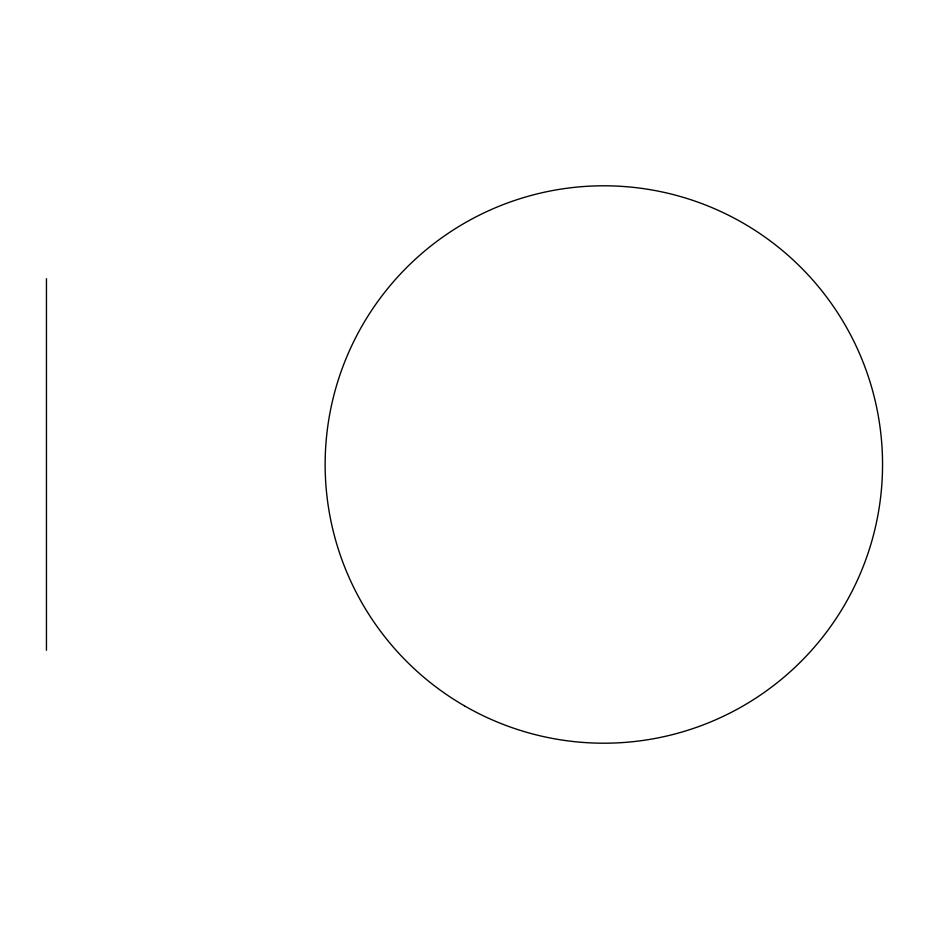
<?xml version="1.0" encoding="UTF-8"?>
<svg xmlns="http://www.w3.org/2000/svg" width="929" height="929" viewBox="0 0 929 929"><rect width="100%" height="100%" fill="white"/><g stroke="black" fill="none" stroke-linecap="round" stroke-linejoin="round"><path stroke-width="1.39" d="M46.45 278.7L46.45 650.3M464.5 705.866A278.7 278.7 0 0 0 882.55 464.5A278.7 278.7 0 0 0 464.5 223.134A278.7 278.7 0 0 0 464.5 705.866"/></g></svg>
